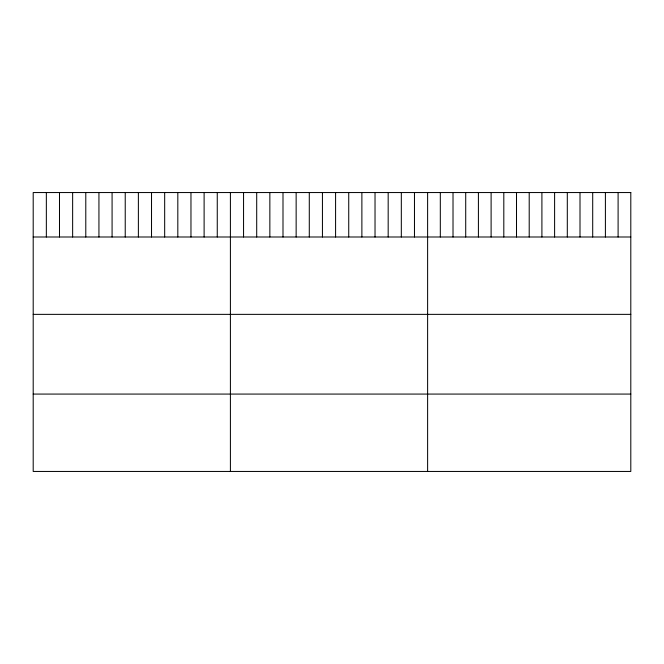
<?xml version="1.0" encoding="UTF-8"?>
<svg xmlns="http://www.w3.org/2000/svg" width="664" height="664" viewBox="0 0 664 664"><rect width="100%" height="100%" fill="white"/><g stroke="black" fill="none" stroke-linecap="round" stroke-linejoin="round"><path stroke-width="1" d="M33.2 236.998L630.8 236.998M33.2 314.363L630.8 314.363M33.2 394.076L630.8 394.076M618.101 192.552L618.101 236.998M605.402 192.552L605.402 236.998M592.703 192.552L592.703 236.998M580.004 192.552L580.004 236.998M567.305 192.552L567.305 236.998M554.606 192.552L554.606 236.998M541.907 192.552L541.907 236.998M529.208 192.552L529.208 236.998M516.509 192.552L516.509 236.998M503.81 192.552L503.81 236.998M491.111 192.552L491.111 236.998M478.412 192.552L478.412 236.998M465.713 192.552L465.713 236.998M453.014 192.552L453.014 236.998M440.315 192.552L440.315 236.998M427.616 192.552L427.616 471.448M414.469 192.552L414.469 236.998M401.322 192.552L401.322 236.998M388.174 192.552L388.174 236.998M375.027 192.552L375.027 236.998M361.88 192.552L361.88 236.998M348.733 192.552L348.733 236.998M335.586 192.552L335.586 236.998M322.438 192.552L322.438 236.998M309.291 192.552L309.291 236.998M296.144 192.552L296.144 236.998M282.997 192.552L282.997 236.998M269.85 192.552L269.85 236.998M256.702 192.552L256.702 236.998M243.555 192.552L243.555 236.998M230.408 192.552L230.408 471.448M217.261 192.552L217.261 236.998M204.114 192.552L204.114 236.998M190.966 192.552L190.966 236.998M177.819 192.552L177.819 236.998M164.672 192.552L164.672 236.998M151.525 192.552L151.525 236.998M138.378 192.552L138.378 236.998M125.23 192.552L125.23 236.998M112.083 192.552L112.083 236.998M98.936 192.552L98.936 236.998M85.789 192.552L85.789 236.998M72.642 192.552L72.642 236.998M59.494 192.552L59.494 236.998M46.347 192.552L46.347 236.998M630.8 192.552L33.2 192.552L33.2 471.448L630.8 471.448L630.8 192.552"/></g></svg>
